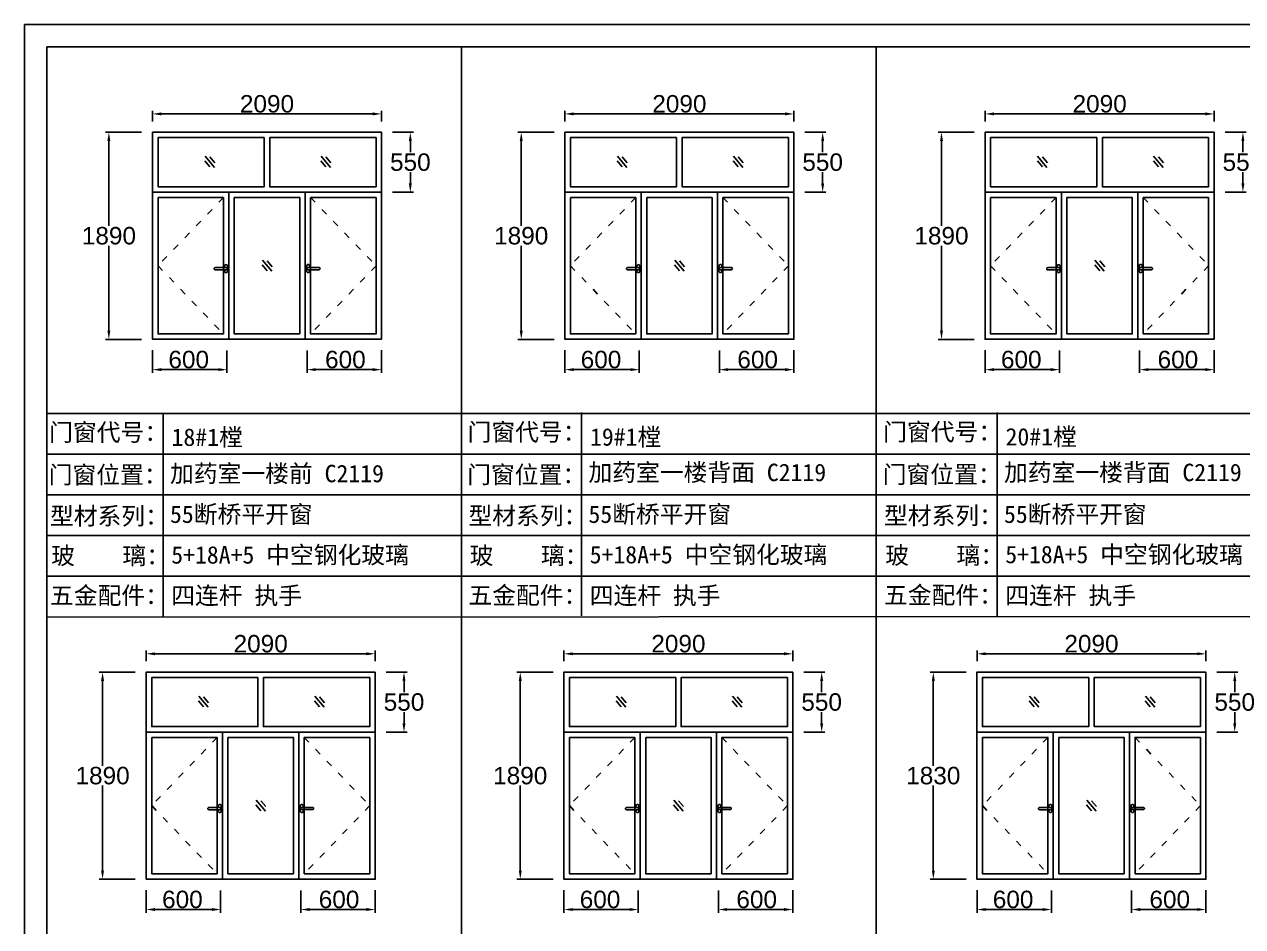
# Model space of a CAD drawing. Header units: inches. Extents: x -138455 to 599497, y -747149 to 13167.
# Drawn here: x 405323 to 416499, y -340505 to -332227 of the extents above; entities that cross this region are included whole.
import ezdxf

# ---------------------------------------------------------------- set-up
doc = ezdxf.new("R2010")
doc.units = ezdxf.units.IN
doc.header["$MEASUREMENT"] = 0
doc.header["$PDMODE"] = 35
doc.header["$PDSIZE"] = -3
doc.linetypes.add('ACAD_ISO03W100', pattern=[30, 12, -18])
doc.styles.add('MtXpl__1', font='')
doc.styles.get("Standard").update_dxf_attribs({"font": 'arial.ttf'})
doc.styles.get('MtXpl__1').set_extended_font_data('SimSun', bold=True)
doc.dimstyles.get("Standard").update_dxf_attribs({"dimtxt": 80, "dimasz": 70, "dimexe": 40, "dimexo": 80, "dimgap": 0, "dimtad": 1, "dimtih": 1, "dimtoh": 1, "dimdec": 0, "dimzin": 0, "dimdsep": 46, "dimtxsty": 'Standard', "dimcen": 0.09, "dimadec": 0, "dimazin": 0, "dimtfac": 1, "dimtdec": 0, "dimtofl": 0, "dimtmove": 0, "dimatfit": 3, "dimfxl": 0, "dimtolj": 1, "dimtzin": 0, "dimarcsym": 0})

# ---------------------------------------------------------------- blocks, each defined once
blk = doc.blocks.new('123as')
at = {"color": 0}
for p, q in [((90189, 51387), (90252, 51462)), ((90194, 51330), (90312, 51470)), ((90251, 51335), (90314, 51410))]:
    blk.add_line(p, q, dxfattribs=at)
blk = doc.blocks.new('*D1916')
at = {"color": 0, "lineweight": -2, "transparency": 16777216}
for p, q in [((406499, -333117), (406499, -333019)), ((408599, -333117), (408599, -333019)), ((406579, -333049), (408519, -333049))]:
    blk.add_line(p, q, dxfattribs=at)
at = {"color": 0, "transparency": 16777216}
for points in [[(406579, -333035), (406579, -333062), (406499, -333049)], [(408519, -333035), (408519, -333062), (408599, -333049)]]:
    blk.add_solid(points, dxfattribs=at)
at = {"layer": 'Defpoints', "color": 0, "transparency": 16777216}
for p in [(408599, -333049), (406499, -333217), (408599, -333217)]:
    blk.add_point(p, dxfattribs=at)
at = {"color": 0, "transparency": 16777216, "insert": (407549, -332957), "char_height": 160, "attachment_point": 5}
blk.add_mtext('\\A1;2090', dxfattribs=at)
blk = doc.blocks.new('*D1917')
at = {"color": 0, "lineweight": -2, "transparency": 16777216}
for p, q in [((406399, -333217), (406069, -333217)), ((406099, -333297), (406099, -334075)), ((406099, -335037), (406099, -334258)), ((406399, -335117), (406069, -335117))]:
    blk.add_line(p, q, dxfattribs=at)
at = {"color": 0, "transparency": 16777216}
for points in [[(406085, -333297), (406112, -333297), (406099, -333217)], [(406085, -335037), (406112, -335037), (406099, -335117)]]:
    blk.add_solid(points, dxfattribs=at)
at = {"layer": 'Defpoints', "color": 0, "transparency": 16777216}
for p in [(406499, -333217), (406099, -335117), (406499, -335117)]:
    blk.add_point(p, dxfattribs=at)
at = {"color": 0, "transparency": 16777216, "insert": (406099, -334167), "char_height": 160, "attachment_point": 5}
blk.add_mtext('\\A1;1890', dxfattribs=at)
blk = doc.blocks.new('*D2023')
at = {"color": 0, "lineweight": -2, "transparency": 16777216}
for p, q in [((408699, -333217), (408894, -333217)), ((408864, -333297), (408864, -333400)), ((408864, -333687), (408864, -333583)), ((408699, -333767), (408894, -333767))]:
    blk.add_line(p, q, dxfattribs=at)
at = {"color": 0, "transparency": 16777216}
for points in [[(408850, -333297), (408877, -333297), (408864, -333217)], [(408850, -333687), (408877, -333687), (408864, -333767)]]:
    blk.add_solid(points, dxfattribs=at)
at = {"layer": 'Defpoints', "color": 0, "transparency": 16777216}
for p in [(408599, -333217), (408599, -333767), (408864, -333767)]:
    blk.add_point(p, dxfattribs=at)
at = {"color": 0, "transparency": 16777216, "insert": (408864, -333492), "char_height": 160, "attachment_point": 5}
blk.add_mtext('\\A1;550', dxfattribs=at)
blk = doc.blocks.new('dzcs')
blk.add_lwpolyline([(142096, -3328), (142196, -3328, 0.414214), (142206, -3318), (142206, -3318, 0.414214), (142196, -3308), (142096, -3308, 0.414214), (142086, -3318), (142086, -3318, 0.414214)], format="xyb", close=True)
blk.add_lwpolyline([(142182, -3328), (142182, -3342, 0.414214), (142196, -3355), (142196, -3355, 0.414214), (142209, -3342), (142209, -3294, 0.414214), (142196, -3280), (142196, -3280, 0.414214), (142182, -3294), (142182, -3308)], format="xyb")
blk = doc.blocks.new('*D1918')
at = {"color": 0, "lineweight": -2, "transparency": 16777216}
for p, q in [((410282, -333117), (410282, -333019)), ((412382, -333117), (412382, -333019)), ((410362, -333049), (412302, -333049))]:
    blk.add_line(p, q, dxfattribs=at)
at = {"color": 0, "transparency": 16777216}
for points in [[(410362, -333035), (410362, -333062), (410282, -333049)], [(412302, -333035), (412302, -333062), (412382, -333049)]]:
    blk.add_solid(points, dxfattribs=at)
at = {"layer": 'Defpoints', "color": 0, "transparency": 16777216}
for p in [(412382, -333049), (410282, -333217), (412382, -333217)]:
    blk.add_point(p, dxfattribs=at)
at = {"color": 0, "transparency": 16777216, "insert": (411332, -332957), "char_height": 160, "attachment_point": 5}
blk.add_mtext('\\A1;2090', dxfattribs=at)
blk = doc.blocks.new('*D1919')
at = {"color": 0, "lineweight": -2, "transparency": 16777216}
for p, q in [((410182, -333217), (409851, -333217)), ((409881, -333297), (409881, -334075)), ((409881, -335037), (409881, -334258)), ((410182, -335117), (409851, -335117))]:
    blk.add_line(p, q, dxfattribs=at)
at = {"color": 0, "transparency": 16777216}
for points in [[(409868, -333297), (409895, -333297), (409881, -333217)], [(409868, -335037), (409895, -335037), (409881, -335117)]]:
    blk.add_solid(points, dxfattribs=at)
at = {"layer": 'Defpoints', "color": 0, "transparency": 16777216}
for p in [(410282, -333217), (409881, -335117), (410282, -335117)]:
    blk.add_point(p, dxfattribs=at)
at = {"color": 0, "transparency": 16777216, "insert": (409881, -334167), "char_height": 160, "attachment_point": 5}
blk.add_mtext('\\A1;1890', dxfattribs=at)
blk = doc.blocks.new('*D2024')
at = {"color": 0, "lineweight": -2, "transparency": 16777216}
for p, q in [((412482, -333217), (412676, -333217)), ((412646, -333297), (412646, -333400)), ((412646, -333687), (412646, -333583)), ((412482, -333767), (412676, -333767))]:
    blk.add_line(p, q, dxfattribs=at)
at = {"color": 0, "transparency": 16777216}
for points in [[(412633, -333297), (412660, -333297), (412646, -333217)], [(412633, -333687), (412660, -333687), (412646, -333767)]]:
    blk.add_solid(points, dxfattribs=at)
at = {"layer": 'Defpoints', "color": 0, "transparency": 16777216}
for p in [(412382, -333217), (412382, -333767), (412646, -333767)]:
    blk.add_point(p, dxfattribs=at)
at = {"color": 0, "transparency": 16777216, "insert": (412646, -333492), "char_height": 160, "attachment_point": 5}
blk.add_mtext('\\A1;550', dxfattribs=at)
blk = doc.blocks.new('*D1920')
at = {"color": 0, "lineweight": -2, "transparency": 16777216}
for p, q in [((414137, -333117), (414137, -333019)), ((416237, -333117), (416237, -333019)), ((414217, -333049), (416157, -333049))]:
    blk.add_line(p, q, dxfattribs=at)
at = {"color": 0, "transparency": 16777216}
for points in [[(414217, -333035), (414217, -333062), (414137, -333049)], [(416157, -333035), (416157, -333062), (416237, -333049)]]:
    blk.add_solid(points, dxfattribs=at)
at = {"layer": 'Defpoints', "color": 0, "transparency": 16777216}
for p in [(416237, -333049), (414137, -333217), (416237, -333217)]:
    blk.add_point(p, dxfattribs=at)
at = {"color": 0, "transparency": 16777216, "insert": (415187, -332957), "char_height": 160, "attachment_point": 5}
blk.add_mtext('\\A1;2090', dxfattribs=at)
blk = doc.blocks.new('*D1921')
at = {"color": 0, "lineweight": -2, "transparency": 16777216}
for p, q in [((414037, -333217), (413706, -333217)), ((413736, -333297), (413736, -334075)), ((413736, -335037), (413736, -334258)), ((414037, -335117), (413706, -335117))]:
    blk.add_line(p, q, dxfattribs=at)
at = {"color": 0, "transparency": 16777216}
for points in [[(413723, -333297), (413750, -333297), (413736, -333217)], [(413723, -335037), (413750, -335037), (413736, -335117)]]:
    blk.add_solid(points, dxfattribs=at)
at = {"layer": 'Defpoints', "color": 0, "transparency": 16777216}
for p in [(414137, -333217), (413736, -335117), (414137, -335117)]:
    blk.add_point(p, dxfattribs=at)
at = {"color": 0, "transparency": 16777216, "insert": (413736, -334167), "char_height": 160, "attachment_point": 5}
blk.add_mtext('\\A1;1890', dxfattribs=at)
blk = doc.blocks.new('*D2025')
at = {"color": 0, "lineweight": -2, "transparency": 16777216}
for p, q in [((416337, -333217), (416531, -333217)), ((416501, -333297), (416501, -333400)), ((416501, -333687), (416501, -333583)), ((416337, -333767), (416531, -333767))]:
    blk.add_line(p, q, dxfattribs=at)
at = {"color": 0, "transparency": 16777216}
for points in [[(416488, -333297), (416515, -333297), (416501, -333217)], [(416488, -333687), (416515, -333687), (416501, -333767)]]:
    blk.add_solid(points, dxfattribs=at)
at = {"layer": 'Defpoints', "color": 0, "transparency": 16777216}
for p in [(416237, -333217), (416237, -333767), (416501, -333767)]:
    blk.add_point(p, dxfattribs=at)
at = {"color": 0, "transparency": 16777216, "insert": (416501, -333492), "char_height": 160, "attachment_point": 5}
blk.add_mtext('\\A1;550', dxfattribs=at)
blk = doc.blocks.new('*D1924')
at = {"color": 0, "lineweight": -2, "transparency": 16777216}
for p, q in [((406441, -338070), (406441, -337972)), ((406521, -338002), (408461, -338002)), ((408541, -338070), (408541, -337972))]:
    blk.add_line(p, q, dxfattribs=at)
at = {"color": 0, "transparency": 16777216}
for points in [[(406521, -337988), (406521, -338015), (406441, -338002)], [(408461, -337988), (408461, -338015), (408541, -338002)]]:
    blk.add_solid(points, dxfattribs=at)
at = {"layer": 'Defpoints', "color": 0, "transparency": 16777216}
for p in [(408541, -338002), (406441, -338170), (408541, -338170)]:
    blk.add_point(p, dxfattribs=at)
at = {"color": 0, "transparency": 16777216, "insert": (407491, -337910), "char_height": 160, "attachment_point": 5}
blk.add_mtext('\\A1;2090', dxfattribs=at)
blk = doc.blocks.new('*D1925')
at = {"color": 0, "lineweight": -2, "transparency": 16777216}
for p, q in [((406341, -338170), (406011, -338170)), ((406041, -338250), (406041, -339028)), ((406041, -339990), (406041, -339211)), ((406341, -340070), (406011, -340070))]:
    blk.add_line(p, q, dxfattribs=at)
at = {"color": 0, "transparency": 16777216}
for points in [[(406027, -338250), (406054, -338250), (406041, -338170)], [(406027, -339990), (406054, -339990), (406041, -340070)]]:
    blk.add_solid(points, dxfattribs=at)
at = {"layer": 'Defpoints', "color": 0, "transparency": 16777216}
for p in [(406441, -338170), (406041, -340070), (406441, -340070)]:
    blk.add_point(p, dxfattribs=at)
at = {"color": 0, "transparency": 16777216, "insert": (406041, -339120), "char_height": 160, "attachment_point": 5}
blk.add_mtext('\\A1;1890', dxfattribs=at)
blk = doc.blocks.new('*D2027')
at = {"color": 0, "lineweight": -2, "transparency": 16777216}
for p, q in [((408641, -338170), (408836, -338170)), ((408806, -338250), (408806, -338353)), ((408806, -338640), (408806, -338536)), ((408641, -338720), (408836, -338720))]:
    blk.add_line(p, q, dxfattribs=at)
at = {"color": 0, "transparency": 16777216}
for points in [[(408792, -338250), (408819, -338250), (408806, -338170)], [(408792, -338640), (408819, -338640), (408806, -338720)]]:
    blk.add_solid(points, dxfattribs=at)
at = {"layer": 'Defpoints', "color": 0, "transparency": 16777216}
for p in [(408541, -338170), (408541, -338720), (408806, -338720)]:
    blk.add_point(p, dxfattribs=at)
at = {"color": 0, "transparency": 16777216, "insert": (408806, -338445), "char_height": 160, "attachment_point": 5}
blk.add_mtext('\\A1;550', dxfattribs=at)
blk = doc.blocks.new('*D1926')
at = {"color": 0, "lineweight": -2, "transparency": 16777216}
for p, q in [((410273, -338070), (410273, -337972)), ((410353, -338002), (412293, -338002)), ((412373, -338070), (412373, -337972))]:
    blk.add_line(p, q, dxfattribs=at)
at = {"color": 0, "transparency": 16777216}
for points in [[(410353, -337988), (410353, -338015), (410273, -338002)], [(412293, -337988), (412293, -338015), (412373, -338002)]]:
    blk.add_solid(points, dxfattribs=at)
at = {"layer": 'Defpoints', "color": 0, "transparency": 16777216}
for p in [(412373, -338002), (410273, -338170), (412373, -338170)]:
    blk.add_point(p, dxfattribs=at)
at = {"color": 0, "transparency": 16777216, "insert": (411323, -337910), "char_height": 160, "attachment_point": 5}
blk.add_mtext('\\A1;2090', dxfattribs=at)
blk = doc.blocks.new('*D1927')
at = {"color": 0, "lineweight": -2, "transparency": 16777216}
for p, q in [((410173, -338170), (409842, -338170)), ((409872, -338250), (409872, -339028)), ((409872, -339990), (409872, -339211)), ((410173, -340070), (409842, -340070))]:
    blk.add_line(p, q, dxfattribs=at)
at = {"color": 0, "transparency": 16777216}
for points in [[(409859, -338250), (409886, -338250), (409872, -338170)], [(409859, -339990), (409886, -339990), (409872, -340070)]]:
    blk.add_solid(points, dxfattribs=at)
at = {"layer": 'Defpoints', "color": 0, "transparency": 16777216}
for p in [(410273, -338170), (409872, -340070), (410273, -340070)]:
    blk.add_point(p, dxfattribs=at)
at = {"color": 0, "transparency": 16777216, "insert": (409872, -339120), "char_height": 160, "attachment_point": 5}
blk.add_mtext('\\A1;1890', dxfattribs=at)
blk = doc.blocks.new('*D2028')
at = {"color": 0, "lineweight": -2, "transparency": 16777216}
for p, q in [((412473, -338170), (412667, -338170)), ((412637, -338250), (412637, -338353)), ((412637, -338640), (412637, -338536)), ((412473, -338720), (412667, -338720))]:
    blk.add_line(p, q, dxfattribs=at)
at = {"color": 0, "transparency": 16777216}
for points in [[(412624, -338250), (412651, -338250), (412637, -338170)], [(412624, -338640), (412651, -338640), (412637, -338720)]]:
    blk.add_solid(points, dxfattribs=at)
at = {"layer": 'Defpoints', "color": 0, "transparency": 16777216}
for p in [(412373, -338170), (412373, -338720), (412637, -338720)]:
    blk.add_point(p, dxfattribs=at)
at = {"color": 0, "transparency": 16777216, "insert": (412637, -338445), "char_height": 160, "attachment_point": 5}
blk.add_mtext('\\A1;550', dxfattribs=at)
blk = doc.blocks.new('*D1928')
at = {"color": 0, "lineweight": -2, "transparency": 16777216}
for p, q in [((414062, -338070), (414062, -337972)), ((414142, -338002), (416082, -338002)), ((416162, -338070), (416162, -337972))]:
    blk.add_line(p, q, dxfattribs=at)
at = {"color": 0, "transparency": 16777216}
for points in [[(414142, -337988), (414142, -338015), (414062, -338002)], [(416082, -337988), (416082, -338015), (416162, -338002)]]:
    blk.add_solid(points, dxfattribs=at)
at = {"layer": 'Defpoints', "color": 0, "transparency": 16777216}
for p in [(416162, -338002), (414062, -338170), (416162, -338170)]:
    blk.add_point(p, dxfattribs=at)
at = {"color": 0, "transparency": 16777216, "insert": (415112, -337910), "char_height": 160, "attachment_point": 5}
blk.add_mtext('\\A1;2090', dxfattribs=at)
blk = doc.blocks.new('*D1929')
at = {"color": 0, "lineweight": -2, "transparency": 16777216}
for p, q in [((413962, -338170), (413631, -338170)), ((413661, -338250), (413661, -339028)), ((413661, -339990), (413661, -339211)), ((413962, -340070), (413631, -340070))]:
    blk.add_line(p, q, dxfattribs=at)
at = {"color": 0, "transparency": 16777216}
for points in [[(413648, -338250), (413675, -338250), (413661, -338170)], [(413648, -339990), (413675, -339990), (413661, -340070)]]:
    blk.add_solid(points, dxfattribs=at)
at = {"layer": 'Defpoints', "color": 0, "transparency": 16777216}
for p in [(414062, -338170), (413661, -340070), (414062, -340070)]:
    blk.add_point(p, dxfattribs=at)
at = {"color": 0, "transparency": 16777216, "insert": (413661, -339120), "char_height": 160, "attachment_point": 5}
blk.add_mtext('\\A1;1830', dxfattribs=at)
blk = doc.blocks.new('*D2029')
at = {"color": 0, "lineweight": -2, "transparency": 16777216}
for p, q in [((416262, -338170), (416456, -338170)), ((416426, -338250), (416426, -338353)), ((416426, -338640), (416426, -338536)), ((416262, -338720), (416456, -338720))]:
    blk.add_line(p, q, dxfattribs=at)
at = {"color": 0, "transparency": 16777216}
for points in [[(416413, -338250), (416440, -338250), (416426, -338170)], [(416413, -338640), (416440, -338640), (416426, -338720)]]:
    blk.add_solid(points, dxfattribs=at)
at = {"layer": 'Defpoints', "color": 0, "transparency": 16777216}
for p in [(416162, -338170), (416162, -338720), (416426, -338720)]:
    blk.add_point(p, dxfattribs=at)
at = {"color": 0, "transparency": 16777216, "insert": (416426, -338445), "char_height": 160, "attachment_point": 5}
blk.add_mtext('\\A1;550', dxfattribs=at)
blk = doc.blocks.new('*D1969')
at = {"color": 0, "lineweight": -2, "transparency": 16777216}
for p, q in [((407917, -335220), (407917, -335425)), ((408599, -335217), (408599, -335425)), ((408519, -335395), (407997, -335395))]:
    blk.add_line(p, q, dxfattribs=at)
at = {"color": 0, "transparency": 16777216}
for points in [[(407997, -335381), (407997, -335408), (407917, -335395)], [(408519, -335381), (408519, -335408), (408599, -335395)]]:
    blk.add_solid(points, dxfattribs=at)
at = {"layer": 'Defpoints', "color": 0, "transparency": 16777216}
for p in [(407917, -335120), (408599, -335117), (407917, -335395)]:
    blk.add_point(p, dxfattribs=at)
at = {"color": 0, "transparency": 16777216, "insert": (408268, -335303), "char_height": 160, "width": 351.65, "attachment_point": 5}
blk.add_mtext('\\A1;600', dxfattribs=at)
blk = doc.blocks.new('*D1970')
at = {"color": 0, "lineweight": -2, "transparency": 16777216}
for p, q in [((406499, -335217), (406499, -335425)), ((407182, -335220), (407182, -335425)), ((406579, -335395), (407102, -335395))]:
    blk.add_line(p, q, dxfattribs=at)
at = {"color": 0, "transparency": 16777216}
for points in [[(406579, -335381), (406579, -335408), (406499, -335395)], [(407102, -335381), (407102, -335408), (407182, -335395)]]:
    blk.add_solid(points, dxfattribs=at)
at = {"layer": 'Defpoints', "color": 0, "transparency": 16777216}
for p in [(406499, -335117), (407182, -335120), (407182, -335395)]:
    blk.add_point(p, dxfattribs=at)
at = {"color": 0, "transparency": 16777216, "insert": (406831, -335303), "char_height": 160, "width": 351.65, "attachment_point": 5}
blk.add_mtext('\\A1;600', dxfattribs=at)
blk = doc.blocks.new('*D1971')
at = {"color": 0, "lineweight": -2, "transparency": 16777216}
for p, q in [((411699, -335220), (411699, -335425)), ((412382, -335217), (412382, -335425)), ((412302, -335395), (411779, -335395))]:
    blk.add_line(p, q, dxfattribs=at)
at = {"color": 0, "transparency": 16777216}
for points in [[(411779, -335381), (411779, -335408), (411699, -335395)], [(412302, -335381), (412302, -335408), (412382, -335395)]]:
    blk.add_solid(points, dxfattribs=at)
at = {"layer": 'Defpoints', "color": 0, "transparency": 16777216}
for p in [(411699, -335120), (412382, -335117), (411699, -335395)]:
    blk.add_point(p, dxfattribs=at)
at = {"color": 0, "transparency": 16777216, "insert": (412050, -335303), "char_height": 160, "width": 351.65, "attachment_point": 5}
blk.add_mtext('\\A1;600', dxfattribs=at)
blk = doc.blocks.new('*D1972')
at = {"color": 0, "lineweight": -2, "transparency": 16777216}
for p, q in [((410282, -335217), (410282, -335425)), ((410964, -335220), (410964, -335425)), ((410362, -335395), (410884, -335395))]:
    blk.add_line(p, q, dxfattribs=at)
at = {"color": 0, "transparency": 16777216}
for points in [[(410362, -335381), (410362, -335408), (410282, -335395)], [(410884, -335381), (410884, -335408), (410964, -335395)]]:
    blk.add_solid(points, dxfattribs=at)
at = {"layer": 'Defpoints', "color": 0, "transparency": 16777216}
for p in [(410282, -335117), (410964, -335120), (410964, -335395)]:
    blk.add_point(p, dxfattribs=at)
at = {"color": 0, "transparency": 16777216, "insert": (410613, -335303), "char_height": 160, "width": 351.65, "attachment_point": 5}
blk.add_mtext('\\A1;600', dxfattribs=at)
blk = doc.blocks.new('*D1973')
at = {"color": 0, "lineweight": -2, "transparency": 16777216}
for p, q in [((415554, -335220), (415554, -335425)), ((416237, -335217), (416237, -335425)), ((416157, -335395), (415634, -335395))]:
    blk.add_line(p, q, dxfattribs=at)
at = {"color": 0, "transparency": 16777216}
for points in [[(415634, -335381), (415634, -335408), (415554, -335395)], [(416157, -335381), (416157, -335408), (416237, -335395)]]:
    blk.add_solid(points, dxfattribs=at)
at = {"layer": 'Defpoints', "color": 0, "transparency": 16777216}
for p in [(415554, -335120), (416237, -335117), (415554, -335395)]:
    blk.add_point(p, dxfattribs=at)
at = {"color": 0, "transparency": 16777216, "insert": (415905, -335303), "char_height": 160, "width": 351.65, "attachment_point": 5}
blk.add_mtext('\\A1;600', dxfattribs=at)
blk = doc.blocks.new('*D1974')
at = {"color": 0, "lineweight": -2, "transparency": 16777216}
for p, q in [((414137, -335217), (414137, -335425)), ((414819, -335220), (414819, -335425)), ((414217, -335395), (414739, -335395))]:
    blk.add_line(p, q, dxfattribs=at)
at = {"color": 0, "transparency": 16777216}
for points in [[(414217, -335381), (414217, -335408), (414137, -335395)], [(414739, -335381), (414739, -335408), (414819, -335395)]]:
    blk.add_solid(points, dxfattribs=at)
at = {"layer": 'Defpoints', "color": 0, "transparency": 16777216}
for p in [(414137, -335117), (414819, -335120), (414819, -335395)]:
    blk.add_point(p, dxfattribs=at)
at = {"color": 0, "transparency": 16777216, "insert": (414468, -335303), "char_height": 160, "width": 351.65, "attachment_point": 5}
blk.add_mtext('\\A1;600', dxfattribs=at)
blk = doc.blocks.new('*D1977')
at = {"color": 0, "lineweight": -2, "transparency": 16777216}
for p, q in [((407859, -340173), (407859, -340378)), ((408541, -340170), (408541, -340378)), ((408461, -340348), (407939, -340348))]:
    blk.add_line(p, q, dxfattribs=at)
at = {"color": 0, "transparency": 16777216}
for points in [[(407939, -340334), (407939, -340361), (407859, -340348)], [(408461, -340334), (408461, -340361), (408541, -340348)]]:
    blk.add_solid(points, dxfattribs=at)
at = {"layer": 'Defpoints', "color": 0, "transparency": 16777216}
for p in [(407859, -340073), (408541, -340070), (407859, -340348)]:
    blk.add_point(p, dxfattribs=at)
at = {"color": 0, "transparency": 16777216, "insert": (408210, -340256), "char_height": 160, "width": 351.65, "attachment_point": 5}
blk.add_mtext('\\A1;600', dxfattribs=at)
blk = doc.blocks.new('*D1978')
at = {"color": 0, "lineweight": -2, "transparency": 16777216}
for p, q in [((406441, -340170), (406441, -340378)), ((407124, -340173), (407124, -340378)), ((406521, -340348), (407044, -340348))]:
    blk.add_line(p, q, dxfattribs=at)
at = {"color": 0, "transparency": 16777216}
for points in [[(406521, -340334), (406521, -340361), (406441, -340348)], [(407044, -340334), (407044, -340361), (407124, -340348)]]:
    blk.add_solid(points, dxfattribs=at)
at = {"layer": 'Defpoints', "color": 0, "transparency": 16777216}
for p in [(406441, -340070), (407124, -340073), (407124, -340348)]:
    blk.add_point(p, dxfattribs=at)
at = {"color": 0, "transparency": 16777216, "insert": (406773, -340256), "char_height": 160, "width": 351.65, "attachment_point": 5}
blk.add_mtext('\\A1;600', dxfattribs=at)
blk = doc.blocks.new('*D1979')
at = {"color": 0, "lineweight": -2, "transparency": 16777216}
for p, q in [((411690, -340173), (411690, -340378)), ((412373, -340170), (412373, -340378)), ((412293, -340348), (411770, -340348))]:
    blk.add_line(p, q, dxfattribs=at)
at = {"color": 0, "transparency": 16777216}
for points in [[(411770, -340334), (411770, -340361), (411690, -340348)], [(412293, -340334), (412293, -340361), (412373, -340348)]]:
    blk.add_solid(points, dxfattribs=at)
at = {"layer": 'Defpoints', "color": 0, "transparency": 16777216}
for p in [(411690, -340073), (412373, -340070), (411690, -340348)]:
    blk.add_point(p, dxfattribs=at)
at = {"color": 0, "transparency": 16777216, "insert": (412041, -340256), "char_height": 160, "width": 351.65, "attachment_point": 5}
blk.add_mtext('\\A1;600', dxfattribs=at)
blk = doc.blocks.new('*D1980')
at = {"color": 0, "lineweight": -2, "transparency": 16777216}
for p, q in [((410273, -340170), (410273, -340378)), ((410955, -340173), (410955, -340378)), ((410353, -340348), (410875, -340348))]:
    blk.add_line(p, q, dxfattribs=at)
at = {"color": 0, "transparency": 16777216}
for points in [[(410353, -340334), (410353, -340361), (410273, -340348)], [(410875, -340334), (410875, -340361), (410955, -340348)]]:
    blk.add_solid(points, dxfattribs=at)
at = {"layer": 'Defpoints', "color": 0, "transparency": 16777216}
for p in [(410273, -340070), (410955, -340073), (410955, -340348)]:
    blk.add_point(p, dxfattribs=at)
at = {"color": 0, "transparency": 16777216, "insert": (410604, -340256), "char_height": 160, "width": 351.65, "attachment_point": 5}
blk.add_mtext('\\A1;600', dxfattribs=at)
blk = doc.blocks.new('*D1981')
at = {"color": 0, "lineweight": -2, "transparency": 16777216}
for p, q in [((415479, -340173), (415479, -340378)), ((416162, -340170), (416162, -340378)), ((416082, -340348), (415559, -340348))]:
    blk.add_line(p, q, dxfattribs=at)
at = {"color": 0, "transparency": 16777216}
for points in [[(415559, -340334), (415559, -340361), (415479, -340348)], [(416082, -340334), (416082, -340361), (416162, -340348)]]:
    blk.add_solid(points, dxfattribs=at)
at = {"layer": 'Defpoints', "color": 0, "transparency": 16777216}
for p in [(415479, -340073), (416162, -340070), (415479, -340348)]:
    blk.add_point(p, dxfattribs=at)
at = {"color": 0, "transparency": 16777216, "insert": (415830, -340256), "char_height": 160, "width": 351.65, "attachment_point": 5}
blk.add_mtext('\\A1;600', dxfattribs=at)
blk = doc.blocks.new('*D1982')
at = {"color": 0, "lineweight": -2, "transparency": 16777216}
for p, q in [((414062, -340170), (414062, -340378)), ((414744, -340173), (414744, -340378)), ((414142, -340348), (414664, -340348))]:
    blk.add_line(p, q, dxfattribs=at)
at = {"color": 0, "transparency": 16777216}
for points in [[(414142, -340334), (414142, -340361), (414062, -340348)], [(414664, -340334), (414664, -340361), (414744, -340348)]]:
    blk.add_solid(points, dxfattribs=at)
at = {"layer": 'Defpoints', "color": 0, "transparency": 16777216}
for p in [(414062, -340070), (414744, -340073), (414744, -340348)]:
    blk.add_point(p, dxfattribs=at)
at = {"color": 0, "transparency": 16777216, "insert": (414393, -340256), "char_height": 160, "width": 351.65, "attachment_point": 5}
blk.add_mtext('\\A1;600', dxfattribs=at)

msp = doc.modelspace()

# ---------------------------------------------------------------- linework, layer by layer
for p, q in [((425485.9, -332227.2), (405323.3, -332227.2)), ((405323.3, -347678.7), (405323.3, -332227.2)), ((405530.8, -332433.9), (425279.2, -332433.9)), ((405530.8, -347483), (405530.8, -332433.9)), ((421082.9, -332433.9), (405530.8, -332433.9)), ((409334.2, -332433.9), (409334.2, -342537)), ((413137.5, -332433.9), (413137.5, -342537)), ((408599.3, -333766.5), (406499.3, -333766.5)), ((407199.3, -333766.5), (407199.3, -335116.5)), ((407899.3, -333766.5), (407899.3, -335116.5)), ((412381.8, -333766.5), (410281.8, -333766.5)), ((410981.8, -333766.5), (410981.8, -335116.5)), ((411681.8, -333766.5), (411681.8, -335116.5)), ((416236.8, -333766.5), (414136.8, -333766.5)), ((414836.8, -333766.5), (414836.8, -335116.5)), ((415536.8, -333766.5), (415536.8, -335116.5)), ((405530.4, -335798), (421082.9, -335798)), ((406596.9, -335791.1), (406596.9, -337656.7)), ((410435.4, -335789), (410435.4, -337654.6)), ((414247.3, -335787.5), (414247.3, -337653.1)), ((405530.4, -336171.1), (421082.9, -336171.1)), ((405530.4, -336544.3), (421082.9, -336544.3)), ((405530.4, -336917.4), (421082.9, -336917.4)), ((405530.4, -337290.5), (421082.9, -337290.5)), ((405530.8, -337664.1), (421082.9, -337658.7)), ((408541.3, -338719.5), (406441.3, -338719.5)), ((407141.3, -338719.5), (407141.3, -340069.5)), ((407841.3, -338719.5), (407841.3, -340069.5)), ((412372.8, -338719.5), (410272.8, -338719.5)), ((410972.8, -338719.5), (410972.8, -340069.5)), ((411672.8, -338719.5), (411672.8, -340069.5)), ((416161.8, -338719.5), (414061.8, -338719.5)), ((414761.8, -338719.5), (414761.8, -340069.5)), ((415461.8, -338719.5), (415461.8, -340069.5))]:
    msp.add_line(p, q)
for points in [[(408599.3, -333216.5), (406499.3, -333216.5), (406499.3, -335116.5), (408599.3, -335116.5)], [(412381.8, -333216.5), (410281.8, -333216.5), (410281.8, -335116.5), (412381.8, -335116.5)], [(416236.8, -333216.5), (414136.8, -333216.5), (414136.8, -335116.5), (416236.8, -335116.5)], [(407524.3, -333266.5), (406549.3, -333266.5), (406549.3, -333716.5), (407524.3, -333716.5)], [(408549.3, -333266.5), (407574.3, -333266.5), (407574.3, -333716.5), (408549.3, -333716.5)], [(411306.8, -333266.5), (410331.8, -333266.5), (410331.8, -333716.5), (411306.8, -333716.5)], [(412331.8, -333266.5), (411356.8, -333266.5), (411356.8, -333716.5), (412331.8, -333716.5)], [(415161.8, -333266.5), (414186.8, -333266.5), (414186.8, -333716.5), (415161.8, -333716.5)], [(416186.8, -333266.5), (415211.8, -333266.5), (415211.8, -333716.5), (416186.8, -333716.5)], [(406549.3, -333816.5), (407149.3, -333816.5), (407149.3, -335066.5), (406549.3, -335066.5)], [(407249.3, -333816.5), (407849.3, -333816.5), (407849.3, -335066.5), (407249.3, -335066.5)], [(408549.3, -333816.5), (407949.3, -333816.5), (407949.3, -335066.5), (408549.3, -335066.5)], [(410331.8, -333816.5), (410931.8, -333816.5), (410931.8, -335066.5), (410331.8, -335066.5)], [(411031.8, -333816.5), (411631.8, -333816.5), (411631.8, -335066.5), (411031.8, -335066.5)], [(412331.8, -333816.5), (411731.8, -333816.5), (411731.8, -335066.5), (412331.8, -335066.5)], [(414186.8, -333816.5), (414786.8, -333816.5), (414786.8, -335066.5), (414186.8, -335066.5)], [(414886.8, -333816.5), (415486.8, -333816.5), (415486.8, -335066.5), (414886.8, -335066.5)], [(416186.8, -333816.5), (415586.8, -333816.5), (415586.8, -335066.5), (416186.8, -335066.5)], [(408541.3, -338169.5), (406441.3, -338169.5), (406441.3, -340069.5), (408541.3, -340069.5)], [(407466.3, -338219.5), (406491.3, -338219.5), (406491.3, -338669.5), (407466.3, -338669.5)], [(408491.3, -338219.5), (407516.3, -338219.5), (407516.3, -338669.5), (408491.3, -338669.5)], [(412372.8, -338169.5), (410272.8, -338169.5), (410272.8, -340069.5), (412372.8, -340069.5)], [(411297.8, -338219.5), (410322.8, -338219.5), (410322.8, -338669.5), (411297.8, -338669.5)], [(412322.8, -338219.5), (411347.8, -338219.5), (411347.8, -338669.5), (412322.8, -338669.5)], [(416161.8, -338169.5), (414061.8, -338169.5), (414061.8, -340069.5), (416161.8, -340069.5)], [(415086.8, -338219.5), (414111.8, -338219.5), (414111.8, -338669.5), (415086.8, -338669.5)], [(416111.8, -338219.5), (415136.8, -338219.5), (415136.8, -338669.5), (416111.8, -338669.5)], [(406491.3, -338769.5), (407091.3, -338769.5), (407091.3, -340019.5), (406491.3, -340019.5)], [(407191.3, -338769.5), (407791.3, -338769.5), (407791.3, -340019.5), (407191.3, -340019.5)], [(408491.3, -338769.5), (407891.3, -338769.5), (407891.3, -340019.5), (408491.3, -340019.5)], [(410322.8, -338769.5), (410922.8, -338769.5), (410922.8, -340019.5), (410322.8, -340019.5)], [(411022.8, -338769.5), (411622.8, -338769.5), (411622.8, -340019.5), (411022.8, -340019.5)], [(412322.8, -338769.5), (411722.8, -338769.5), (411722.8, -340019.5), (412322.8, -340019.5)], [(414111.8, -338769.5), (414711.8, -338769.5), (414711.8, -340019.5), (414111.8, -340019.5)], [(414811.8, -338769.5), (415411.8, -338769.5), (415411.8, -340019.5), (414811.8, -340019.5)], [(416111.8, -338769.5), (415511.8, -338769.5), (415511.8, -340019.5), (416111.8, -340019.5)]]:
    msp.add_lwpolyline(points, close=True)
at = {"linetype": 'ACAD_ISO03W100', "ltscale": 5}
for points in [[(407149.3, -333816.5), (406549.3, -334441.5), (407149.3, -335066.5)], [(407949.3, -333816.5), (408549.3, -334441.5), (407949.3, -335066.5)], [(410931.8, -333816.5), (410331.8, -334441.5), (410931.8, -335066.5)], [(411731.8, -333816.5), (412331.8, -334441.5), (411731.8, -335066.5)], [(414786.8, -333816.5), (414186.8, -334441.5), (414786.8, -335066.5)], [(415586.8, -333816.5), (416186.8, -334441.5), (415586.8, -335066.5)], [(407091.3, -338769.5), (406491.3, -339394.5), (407091.3, -340019.5)], [(407891.3, -338769.5), (408491.3, -339394.5), (407891.3, -340019.5)], [(410922.8, -338769.5), (410322.8, -339394.5), (410922.8, -340019.5)], [(411722.8, -338769.5), (412322.8, -339394.5), (411722.8, -340019.5)], [(414711.8, -338769.5), (414111.8, -339394.5), (414711.8, -340019.5)], [(415511.8, -338769.5), (416111.8, -339394.5), (415511.8, -340019.5)]]:
    msp.add_lwpolyline(points, dxfattribs=at)

# ---------------------------------------------------------------- block references
at = {"xscale": -0.726650862114889, "yscale": 0.726650862114889, "zscale": 0.726650862114889}
for p in [(472605.7, -370837.8), (473670.2, -370837.8), (476388.2, -370837.8), (477452.7, -370837.8), (480243.2, -370837.8), (481307.7, -370837.8), (473131.7, -371791.3), (476914.2, -371791.3), (480769.2, -371791.3), (472547.7, -375790.8), (473612.2, -375790.8), (476379.2, -375790.8), (477443.7, -375790.8), (480168.2, -375790.8), (481232.7, -375790.8), (473073.7, -376744.3), (476905.2, -376744.3), (480694.2, -376744.3)]:
    msp.add_blockref('123as', p, dxfattribs=at)
for p in [(264977.6, -331150.7), (268760.1, -331150.7), (272615.1, -331150.7), (264919.6, -336103.7), (268751.1, -336103.7), (272540.1, -336103.7)]:
    msp.add_blockref('dzcs', p)
at = {"xscale": -1}
for p in [(550121.5, -331150.2), (553904, -331150.2), (557759, -331150.2), (550063.5, -336103.2), (553895, -336103.2), (557684, -336103.2)]:
    msp.add_blockref('dzcs', p, dxfattribs=at)

# ---------------------------------------------------------------- texts
at = {"style": 'MtXpl__1'}
for s, p in [('门窗代号：', (405550.6, -336049.5)), ('18#1樘', (406673.6, -336094.3)), ('门窗代号：', (409389.1, -336047.4)), ('19#1樘', (410512.1, -336092.2)), ('门窗代号：', (413201, -336045.8)), ('20#1樘', (414324, -336090.6)), ('门窗位置：', (405546.8, -336439.8)), ('加药室一楼前 C2119', (406659.2, -336427.9)), ('门窗位置：', (409385.3, -336437.7)), ('加药室一楼背面 C2119', (410497.7, -336417.7)), ('门窗位置：', (413197.2, -336436.2)), ('加药室一楼背面 C2119', (414309.6, -336417.7)), ('型材系列：', (405557.9, -336817.3)), ('55断桥平开窗', (406659.2, -336801.1)), ('型材系列：', (409396.4, -336815.2)), ('55断桥平开窗', (410497.7, -336801.1)), ('型材系列：', (413208.3, -336813.7)), ('55断桥平开窗', (414309.6, -336801.1)), ('玻    璃：', (405569.3, -337181.7)), ('5+18A+5 中空钢化玻璃', (406670.8, -337174.2)), ('玻    璃：', (409407.9, -337179.6)), ('5+18A+5 中空钢化玻璃', (410509.3, -337172.1)), ('玻    璃：', (413219.7, -337178.1)), ('5+18A+5 中空钢化玻璃', (414321.2, -337170.6)), ('五金配件：', (405558.3, -337546.5)), ('四连杆 执手', (406670.8, -337547.3)), ('五金配件：', (409396.8, -337544.4)), ('四连杆 执手', (410509.3, -337547.3)), ('五金配件：', (413208.7, -337542.9)), ('四连杆 执手', (414321.2, -337547.3))]:
    msp.add_text(s, height=160, dxfattribs=at).set_placement(p)

# ---------------------------------------------------------------- dimensions: what is measured, and where the dimension line sits
for base, p1, p2, picture, middle in [((408599.3, -333048.5), (406499.3, -333216.5), (408599.3, -333216.5), '*D1916', (407549.3, -332956.8)), ((412381.8, -333048.5), (410281.8, -333216.5), (412381.8, -333216.5), '*D1918', (411331.8, -332956.8)), ((416236.8, -333048.5), (414136.8, -333216.5), (416236.8, -333216.5), '*D1920', (415186.8, -332956.8)), ((408541.3, -338001.5), (406441.3, -338169.5), (408541.3, -338169.5), '*D1924', (407491.3, -337909.8)), ((412372.8, -338001.5), (410272.8, -338169.5), (412372.8, -338169.5), '*D1926', (411322.8, -337909.8)), ((416161.8, -338001.5), (414061.8, -338169.5), (416161.8, -338169.5), '*D1928', (415111.8, -337909.8))]:
    dim = msp.add_linear_dim(base=base, p1=p1, p2=p2, text='2090', dimstyle='Standard', override={"dimtxt": 160, "dimasz": 80, "dimexe": 30, "dimexo": 100, "dimgap": 10})
    dim.commit()
    dim.dimension.update_dxf_attribs({"geometry": picture, "text_midpoint": middle})
for base, p1, p2, text, picture, middle in [((406098.8, -335116.5), (406499.3, -333216.5), (406499.3, -335116.5), '1890', '*D1917', (406098.8, -334166.5)), ((409881.3, -335116.5), (410281.8, -333216.5), (410281.8, -335116.5), '1890', '*D1919', (409881.3, -334166.5)), ((413736.3, -335116.5), (414136.8, -333216.5), (414136.8, -335116.5), '1890', '*D1921', (413736.3, -334166.5)), ((406040.8, -340069.5), (406441.3, -338169.5), (406441.3, -340069.5), '1890', '*D1925', (406040.8, -339119.5)), ((409872.3, -340069.5), (410272.8, -338169.5), (410272.8, -340069.5), '1890', '*D1927', (409872.3, -339119.5)), ((413661.3, -340069.5), (414061.8, -338169.5), (414061.8, -340069.5), '1830', '*D1929', (413661.3, -339119.5))]:
    dim = msp.add_linear_dim(base=base, p1=p1, p2=p2, angle=90, text=text, dimstyle='Standard', override={"dimtxt": 160, "dimasz": 80, "dimexe": 30, "dimexo": 100, "dimgap": 10})
    dim.commit()
    dim.dimension.update_dxf_attribs({"geometry": picture, "text_midpoint": middle})
for base, p1, p2, picture, middle in [((408863.8, -333766.5), (408599.3, -333216.5), (408599.3, -333766.5), '*D2023', (408863.8, -333491.5)), ((412646.3, -333766.5), (412381.8, -333216.5), (412381.8, -333766.5), '*D2024', (412646.3, -333491.5)), ((416501.3, -333766.5), (416236.8, -333216.5), (416236.8, -333766.5), '*D2025', (416501.3, -333491.5)), ((408805.8, -338719.5), (408541.3, -338169.5), (408541.3, -338719.5), '*D2027', (408805.8, -338444.5)), ((412637.3, -338719.5), (412372.8, -338169.5), (412372.8, -338719.5), '*D2028', (412637.3, -338444.5)), ((416426.3, -338719.5), (416161.8, -338169.5), (416161.8, -338719.5), '*D2029', (416426.3, -338444.5))]:
    dim = msp.add_linear_dim(base=base, p1=p1, p2=p2, angle=90, dimstyle='Standard', override={"dimtxt": 160, "dimasz": 80, "dimexe": 30, "dimexo": 100, "dimgap": 10})
    dim.commit()
    dim.dimension.update_dxf_attribs({"geometry": picture, "text_midpoint": middle})
for base, p1, p2, picture, middle in [((407181.8, -335394.5), (406499.3, -335116.5), (407181.8, -335120), '*D1970', (406830.8, -335394.5)), ((410964.3, -335394.5), (410281.8, -335116.5), (410964.3, -335120), '*D1972', (410613.3, -335394.5)), ((414819.3, -335394.5), (414136.8, -335116.5), (414819.3, -335120), '*D1974', (414468.3, -335394.5)), ((407123.8, -340347.5), (406441.3, -340069.5), (407123.8, -340073), '*D1978', (406772.8, -340347.5)), ((410955.3, -340347.5), (410272.8, -340069.5), (410955.3, -340073), '*D1980', (410604.3, -340347.5)), ((414744.3, -340347.5), (414061.8, -340069.5), (414744.3, -340073), '*D1982', (414393.3, -340347.5))]:
    dim = msp.add_linear_dim(base=base, p1=p1, p2=p2, text='600', dimstyle='Standard', override={"dimtxt": 160, "dimasz": 80, "dimexe": 30, "dimexo": 100, "dimgap": 10, "dimfxl": 100})
    dim.commit()
    dim.dimension.update_dxf_attribs({"geometry": picture, "text_midpoint": middle, "dimtype": 160})
for base, p1, p2, picture, middle in [((407916.8, -335394.5), (408599.3, -335116.5), (407916.8, -335120), '*D1969', (408267.8, -335394.5)), ((411699.3, -335394.5), (412381.8, -335116.5), (411699.3, -335120), '*D1971', (412050.3, -335394.5)), ((415554.3, -335394.5), (416236.8, -335116.5), (415554.3, -335120), '*D1973', (415905.3, -335394.5)), ((407858.8, -340347.5), (408541.3, -340069.5), (407858.8, -340073), '*D1977', (408209.8, -340347.5)), ((411690.3, -340347.5), (412372.8, -340069.5), (411690.3, -340073), '*D1979', (412041.3, -340347.5)), ((415479.3, -340347.5), (416161.8, -340069.5), (415479.3, -340073), '*D1981', (415830.3, -340347.5))]:
    dim = msp.add_linear_dim(base=base, p1=p1, p2=p2, angle=180, text='600', dimstyle='Standard', override={"dimtxt": 160, "dimasz": 80, "dimexe": 30, "dimexo": 100, "dimgap": 10, "dimfxl": 100})
    dim.commit()
    dim.dimension.update_dxf_attribs({"geometry": picture, "text_midpoint": middle, "dimtype": 160})

doc.saveas('drawing.dxf')
